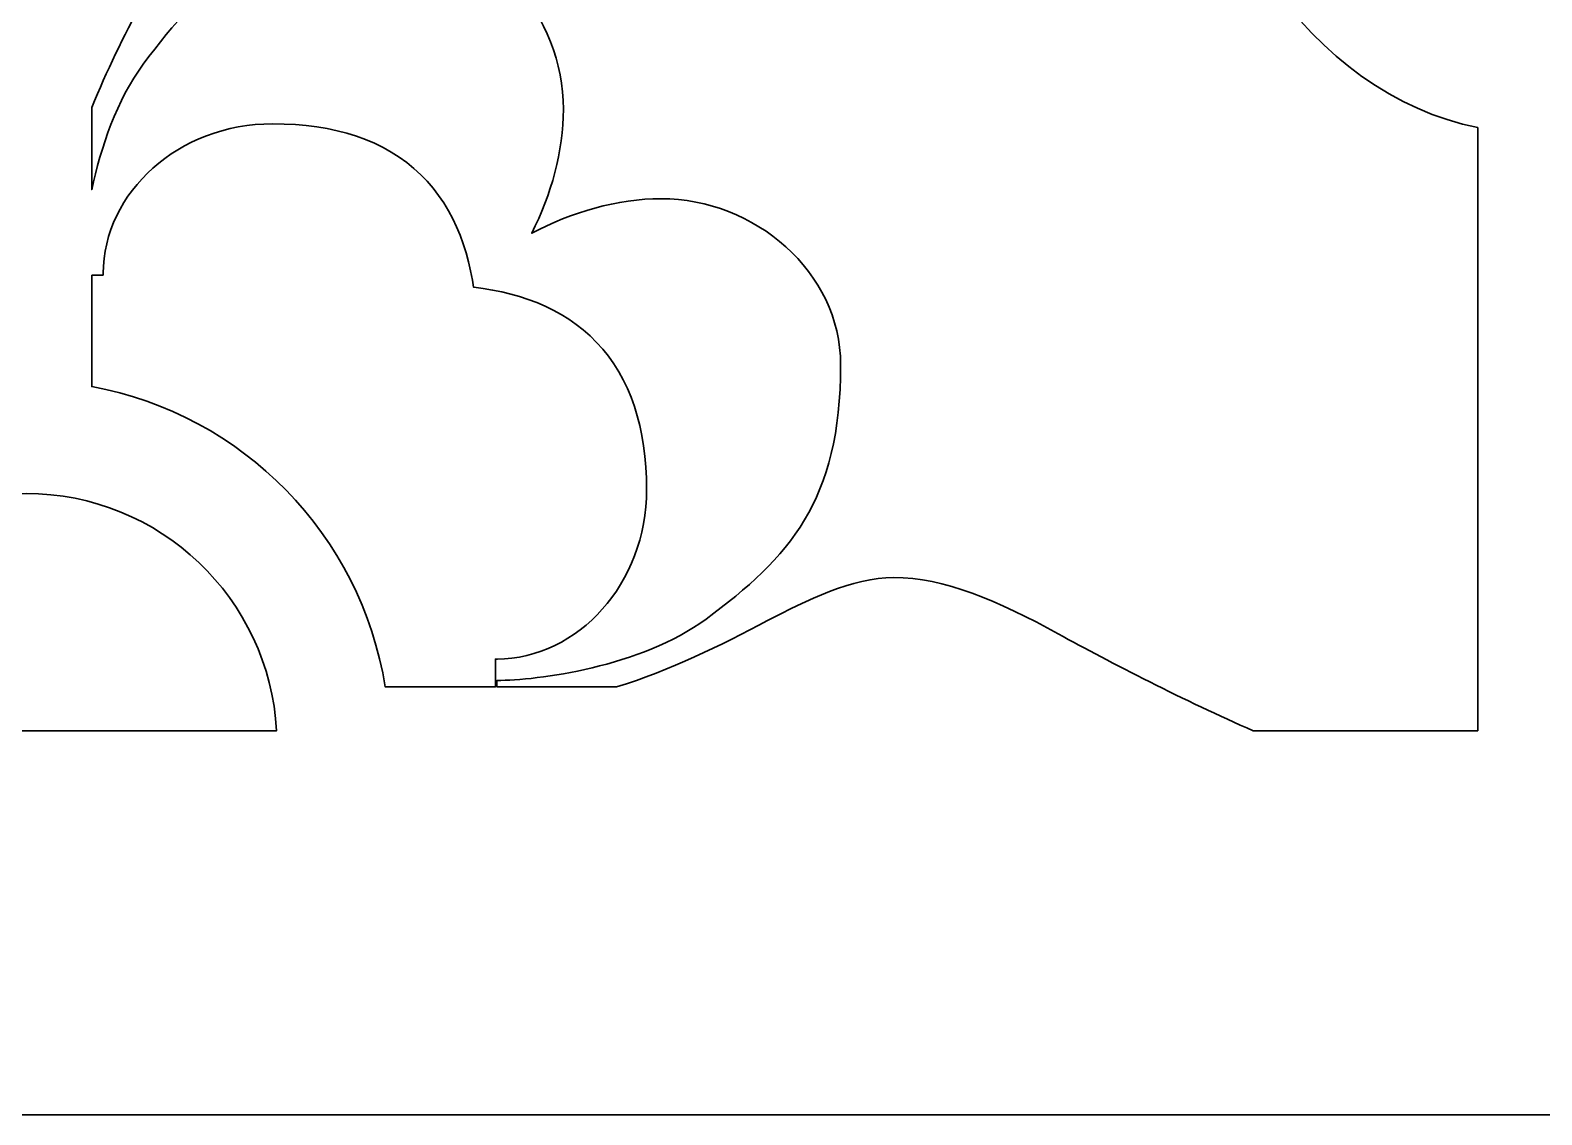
# Model space of a CAD drawing. Header units: centimetres. Extents: x 13.8 to 19.6, y -9 to 9.
# Drawn here: x 15.408 to 16.735, y -9 to -8.048 of the extents above; entities that cross this region are included whole.
import ezdxf

# ---------------------------------------------------------------- set-up
doc = ezdxf.new("R2010")
doc.units = ezdxf.units.CM
doc.header["$MEASUREMENT"] = 0
doc.layers.add('layer 1', color=7, linetype='Continuous')

msp = doc.modelspace()

# ---------------------------------------------------------------- linework, layer by layer
at = {"layer": 'layer 1', "color": 250, "lineweight": 30}
for points, knots in [([(13.81568, -9.00019), (13.81568, -9.00019), (13.81568, -7.7491), (13.81568, -7.7491), (13.81568, -7.7491), (13.81568, -7.7491), (13.81568, -7.63661), (13.81568, -7.63661), (13.81568, -7.63661), (13.81568, -7.63661), (13.81568, -7.23319), (13.81568, -7.23319), (13.81568, -7.23319), (13.81568, -7.23319), (13.81568, -7.03897), (13.81568, -7.03897), (13.81568, -7.03897), (13.81568, -7.03897), (13.81568, -5.26695), (13.81568, -5.26695), (13.81568, -5.26695), (13.81568, -5.26695), (13.81568, -5.15446), (13.81568, -5.15446), (13.81568, -5.15446), (13.81568, -5.15446), (13.81568, -4.75104), (13.81568, -4.75104), (13.81568, -4.75104), (13.81568, -4.75104), (13.81568, -4.55682), (13.81568, -4.55682), (13.81568, -4.55682), (13.81568, -4.55682), (13.81568, -2.7848), (13.81568, -2.7848), (13.81568, -2.7848), (13.81568, -2.7848), (13.81568, -2.67231), (13.81568, -2.67231), (13.81568, -2.67231), (13.81568, -2.67231), (13.81568, -2.26889), (13.81568, -2.26889), (13.81568, -2.26889), (13.81568, -2.26889), (13.81568, -2.07467), (13.81568, -2.07467), (13.81568, -2.07467), (13.81568, -2.07467), (13.81568, -0.30265), (13.81568, -0.30265), (13.81568, -0.30265), (13.81568, -0.30265), (13.81568, -0.19016), (13.81568, -0.19016), (13.81568, -0.19016), (13.81568, -0.19016), (13.81568, 0.21326), (13.81568, 0.21326), (13.81568, 0.21326), (13.81568, 0.21326), (13.81568, 0.40748), (13.81568, 0.40748), (13.81568, 0.40748), (13.81568, 0.40748), (13.81568, 2.1795), (13.81568, 2.1795), (13.81568, 2.1795), (13.81568, 2.1795), (13.81568, 2.29199), (13.81568, 2.29199), (13.81568, 2.29199), (13.81568, 2.29199), (13.81568, 2.69541), (13.81568, 2.69541), (13.81568, 2.69541), (13.81568, 2.69541), (13.81568, 2.88963), (13.81568, 2.88963), (13.81568, 2.88963), (13.81568, 2.88963), (13.81568, 4.66165), (13.81568, 4.66165), (13.81568, 4.66165), (13.81568, 4.66165), (13.81568, 4.77414), (13.81568, 4.77414), (13.81568, 4.77414), (13.81568, 4.77414), (13.81568, 5.17756), (13.81568, 5.17756), (13.81568, 5.17756), (13.81568, 5.17756), (13.81568, 5.37178), (13.81568, 5.37178), (13.81568, 5.37178), (13.81568, 5.37178), (13.81568, 7.1438), (13.81568, 7.1438), (13.81568, 7.1438), (13.81568, 7.1438), (13.81568, 7.25629), (13.81568, 7.25629), (13.81568, 7.25629), (13.81568, 7.25629), (13.81568, 7.65971), (13.81568, 7.65971), (13.81568, 7.65971), (13.81568, 7.65971), (13.81568, 7.85393), (13.81568, 7.85393), (13.81568, 7.85393), (13.81568, 7.85393), (13.81568, 9.00077), (13.81568, 9.00077), (13.81568, 9.00077), (13.81568, 9.00077), (14.6889, 9.00077), (14.6889, 9.00077), (14.6889, 9.00077), (14.6889, 9.00077), (14.8859, 9.00077), (14.8859, 9.00077), (14.8859, 9.00077), (14.8859, 9.00077), (15.37838, 9.00077), (15.37838, 9.00077), (15.37838, 9.00077), (15.37838, 9.00077), (15.46164, 9.00077), (15.46164, 9.00077), (15.46164, 9.00077), (15.46164, 9.00077), (15.9263, 9.00077), (15.9263, 9.00077), (15.9263, 9.00077), (15.9263, 9.00077), (16.1189, 9.00077), (16.1189, 9.00077), (16.1189, 9.00077), (16.1189, 9.00077), (17.32165, 9.00077), (17.32165, 9.00077), (17.32165, 9.00077), (17.32165, 9.00077), (17.51865, 9.00077), (17.51865, 9.00077), (17.51865, 9.00077), (17.51865, 9.00077), (18.01113, 9.00077), (18.01113, 9.00077), (18.01113, 9.00077), (18.01113, 9.00077), (18.09439, 9.00077), (18.09439, 9.00077), (18.09439, 9.00077), (18.09439, 9.00077), (18.55905, 9.00077), (18.55905, 9.00077), (18.55905, 9.00077), (18.55905, 9.00077), (18.75165, 9.00077), (18.75165, 9.00077), (18.75165, 9.00077), (18.75165, 9.00077), (19.62498, 9.00077), (19.62498, 9.00077), (19.62498, 9.00077), (19.62498, 9.00077), (19.62498, 7.78696), (19.62498, 7.78696), (19.62498, 7.78696), (19.62498, 7.78696), (19.62498, 7.67444), (19.62498, 7.67444), (19.62498, 7.67444), (19.62498, 7.67444), (19.62498, 7.27121), (19.62498, 7.27121), (19.62498, 7.27121), (19.62498, 7.27121), (19.62498, 7.0909), (19.62498, 7.0909), (19.62498, 7.0909), (19.62498, 7.0909), (19.62498, 5.25821), (19.62498, 5.25821), (19.62498, 5.25821), (19.62498, 5.25821), (19.62498, 5.1457), (19.62498, 5.1457), (19.62498, 5.1457), (19.62498, 5.1457), (19.62498, 4.74247), (19.62498, 4.74247), (19.62498, 4.74247), (19.62498, 4.74247), (19.62498, 4.56216), (19.62498, 4.56216), (19.62498, 4.56216), (19.62498, 4.56216), (19.62498, 2.79003), (19.62498, 2.79003), (19.62498, 2.79003), (19.62498, 2.79003), (19.62498, 2.67751), (19.62498, 2.67751), (19.62498, 2.67751), (19.62498, 2.67751), (19.62498, 2.27429), (19.62498, 2.27429), (19.62498, 2.27429), (19.62498, 2.27429), (19.62498, 2.09398), (19.62498, 2.09398), (19.62498, 2.09398), (19.62498, 2.09398), (19.62498, 0.32184), (19.62498, 0.32184), (19.62498, 0.32184), (19.62498, 0.32184), (19.62498, 0.20933), (19.62498, 0.20933), (19.62498, 0.20933), (19.62498, 0.20933), (19.62498, -0.1939), (19.62498, -0.1939), (19.62498, -0.1939), (19.62498, -0.1939), (19.62498, -0.37421), (19.62498, -0.37421), (19.62498, -0.37421), (19.62498, -0.37421), (19.62498, -2.14634), (19.62498, -2.14634), (19.62498, -2.14634), (19.62498, -2.14634), (19.62498, -2.25886), (19.62498, -2.25886), (19.62498, -2.25886), (19.62498, -2.25886), (19.62498, -2.66208), (19.62498, -2.66208), (19.62498, -2.66208), (19.62498, -2.66208), (19.62498, -2.84239), (19.62498, -2.84239), (19.62498, -2.84239), (19.62498, -2.84239), (19.62498, -4.61452), (19.62498, -4.61452), (19.62498, -4.61452), (19.62498, -4.61452), (19.62498, -4.72704), (19.62498, -4.72704), (19.62498, -4.72704), (19.62498, -4.72704), (19.62498, -5.13027), (19.62498, -5.13027), (19.62498, -5.13027), (19.62498, -5.13027), (19.62498, -5.31058), (19.62498, -5.31058), (19.62498, -5.31058), (19.62498, -5.31058), (19.62498, -7.08271), (19.62498, -7.08271), (19.62498, -7.08271), (19.62498, -7.08271), (19.62498, -7.19522), (19.62498, -7.19522), (19.62498, -7.19522), (19.62498, -7.19522), (19.62498, -7.59845), (19.62498, -7.59845), (19.62498, -7.59845), (19.62498, -7.59845), (19.62498, -7.77876), (19.62498, -7.77876), (19.62498, -7.77876), (19.62498, -7.77876), (19.62498, -9.00019), (19.62498, -9.00019), (19.62498, -9.00019), (19.62498, -9.00019), (18.75176, -9.00019), (18.75176, -9.00019), (18.75176, -9.00019), (18.75176, -9.00019), (18.55373, -9.00019), (18.55373, -9.00019), (18.55373, -9.00019), (18.55373, -9.00019), (18.09439, -9.00019), (18.09439, -9.00019), (18.09439, -9.00019), (18.09439, -9.00019), (18.01113, -9.00019), (18.01113, -9.00019), (18.01113, -9.00019), (18.01113, -9.00019), (17.51524, -9.00019), (17.51524, -9.00019), (17.51524, -9.00019), (17.51524, -9.00019), (17.32172, -9.00019), (17.32172, -9.00019), (17.32172, -9.00019), (17.32172, -9.00019), (16.11901, -9.00019), (16.11901, -9.00019), (16.11901, -9.00019), (16.11901, -9.00019), (15.92097, -9.00019), (15.92097, -9.00019), (15.92097, -9.00019), (15.92097, -9.00019), (15.46164, -9.00019), (15.46164, -9.00019), (15.46164, -9.00019), (15.46164, -9.00019), (15.37838, -9.00019), (15.37838, -9.00019), (15.37838, -9.00019), (15.37838, -9.00019), (14.88249, -9.00019), (14.88249, -9.00019), (14.88249, -9.00019), (14.88249, -9.00019), (14.68897, -9.00019), (14.68897, -9.00019), (14.68897, -9.00019), (14.68897, -9.00019), (13.81568, -9.00019), (13.81568, -9.00019)], [0, 0, 0, 0, 0.0117647, 0.0117647, 0.0117647, 0.0117647, 0.0235294, 0.0235294, 0.0235294, 0.0235294, 0.0352941, 0.0352941, 0.0352941, 0.0352941, 0.0470588, 0.0470588, 0.0470588, 0.0470588, 0.0588235, 0.0588235, 0.0588235, 0.0588235, 0.0705882, 0.0705882, 0.0705882, 0.0705882, 0.0823529, 0.0823529, 0.0823529, 0.0823529, 0.0941176, 0.0941176, 0.0941176, 0.0941176, 0.1058824, 0.1058824, 0.1058824, 0.1058824, 0.1176471, 0.1176471, 0.1176471, 0.1176471, 0.1294118, 0.1294118, 0.1294118, 0.1294118, 0.1411765, 0.1411765, 0.1411765, 0.1411765, 0.1529412, 0.1529412, 0.1529412, 0.1529412, 0.1647059, 0.1647059, 0.1647059, 0.1647059, 0.1764706, 0.1764706, 0.1764706, 0.1764706, 0.1882353, 0.1882353, 0.1882353, 0.1882353, 0.2, 0.2, 0.2, 0.2, 0.2117647, 0.2117647, 0.2117647, 0.2117647, 0.2235294, 0.2235294, 0.2235294, 0.2235294, 0.2352941, 0.2352941, 0.2352941, 0.2352941, 0.2470588, 0.2470588, 0.2470588, 0.2470588, 0.2588235, 0.2588235, 0.2588235, 0.2588235, 0.2705882, 0.2705882, 0.2705882, 0.2705882, 0.2823529, 0.2823529, 0.2823529, 0.2823529, 0.2941176, 0.2941176, 0.2941176, 0.2941176, 0.3058824, 0.3058824, 0.3058824, 0.3058824, 0.3176471, 0.3176471, 0.3176471, 0.3176471, 0.3294118, 0.3294118, 0.3294118, 0.3294118, 0.3411765, 0.3411765, 0.3411765, 0.3411765, 0.3529412, 0.3529412, 0.3529412, 0.3529412, 0.3647059, 0.3647059, 0.3647059, 0.3647059, 0.3764706, 0.3764706, 0.3764706, 0.3764706, 0.3882353, 0.3882353, 0.3882353, 0.3882353, 0.4, 0.4, 0.4, 0.4, 0.4117647, 0.4117647, 0.4117647, 0.4117647, 0.4235294, 0.4235294, 0.4235294, 0.4235294, 0.4352941, 0.4352941, 0.4352941, 0.4352941, 0.4470588, 0.4470588, 0.4470588, 0.4470588, 0.4588235, 0.4588235, 0.4588235, 0.4588235, 0.4705882, 0.4705882, 0.4705882, 0.4705882, 0.4823529, 0.4823529, 0.4823529, 0.4823529, 0.4941176, 0.4941176, 0.4941176, 0.4941176, 0.5058824, 0.5058824, 0.5058824, 0.5058824, 0.5176471, 0.5176471, 0.5176471, 0.5176471, 0.5294118, 0.5294118, 0.5294118, 0.5294118, 0.5411765, 0.5411765, 0.5411765, 0.5411765, 0.5529412, 0.5529412, 0.5529412, 0.5529412, 0.5647059, 0.5647059, 0.5647059, 0.5647059, 0.5764706, 0.5764706, 0.5764706, 0.5764706, 0.5882353, 0.5882353, 0.5882353, 0.5882353, 0.6, 0.6, 0.6, 0.6, 0.6117647, 0.6117647, 0.6117647, 0.6117647, 0.6235294, 0.6235294, 0.6235294, 0.6235294, 0.6352941, 0.6352941, 0.6352941, 0.6352941, 0.6470588, 0.6470588, 0.6470588, 0.6470588, 0.6588235, 0.6588235, 0.6588235, 0.6588235, 0.6705882, 0.6705882, 0.6705882, 0.6705882, 0.6823529, 0.6823529, 0.6823529, 0.6823529, 0.6941176, 0.6941176, 0.6941176, 0.6941176, 0.7058824, 0.7058824, 0.7058824, 0.7058824, 0.7176471, 0.7176471, 0.7176471, 0.7176471, 0.7294118, 0.7294118, 0.7294118, 0.7294118, 0.7411765, 0.7411765, 0.7411765, 0.7411765, 0.7529412, 0.7529412, 0.7529412, 0.7529412, 0.7647059, 0.7647059, 0.7647059, 0.7647059, 0.7764706, 0.7764706, 0.7764706, 0.7764706, 0.7882353, 0.7882353, 0.7882353, 0.7882353, 0.8, 0.8, 0.8, 0.8, 0.8117647, 0.8117647, 0.8117647, 0.8117647, 0.8235294, 0.8235294, 0.8235294, 0.8235294, 0.8352941, 0.8352941, 0.8352941, 0.8352941, 0.8470588, 0.8470588, 0.8470588, 0.8470588, 0.8588235, 0.8588235, 0.8588235, 0.8588235, 0.8705882, 0.8705882, 0.8705882, 0.8705882, 0.8823529, 0.8823529, 0.8823529, 0.8823529, 0.8941176, 0.8941176, 0.8941176, 0.8941176, 0.9058824, 0.9058824, 0.9058824, 0.9058824, 0.9176471, 0.9176471, 0.9176471, 0.9176471, 0.9294118, 0.9294118, 0.9294118, 0.9294118, 0.9411765, 0.9411765, 0.9411765, 0.9411765, 0.9529412, 0.9529412, 0.9529412, 0.9529412, 0.9647059, 0.9647059, 0.9647059, 0.9647059, 0.9764706, 0.9764706, 0.9764706, 0.9764706, 1, 1, 1, 1]), ([(16.67833, -8.66309), (16.67833, -8.66309), (16.67833, -8.13378), (16.67833, -8.13378), (16.67833, -8.13378), (16.53305, -8.10441), (16.42059, -7.94493), (16.41281, -7.74927), (16.41281, -7.74927), (16.1968, -7.74677), (16.02115, -7.61678), (16.00883, -7.45334), (16.00883, -7.45334), (16.00883, -7.45334), (15.77595, -7.5242), (15.77595, -7.5242), (15.77595, -7.5242), (15.77595, -7.5242), (15.50834, -7.44277), (15.50834, -7.44277), (15.50834, -7.44277), (15.50834, -7.44277), (15.44204, -7.66966), (15.44204, -7.66966), (15.44204, -7.66966), (15.46003, -7.70623), (15.47855, -7.74134), (15.49362, -7.7691), (15.49362, -7.7691), (15.5228, -7.82157), (15.5432, -7.86969), (15.5432, -7.91344), (15.5432, -7.91344), (15.5432, -7.94989), (15.5228, -7.99073), (15.50528, -8.02426), (15.50528, -8.02426), (15.48989, -8.05327), (15.47449, -8.08419), (15.46164, -8.11626), (15.46164, -8.11626), (15.46164, -8.11626), (15.46164, -8.18835), (15.46164, -8.18835), (15.46164, -8.18835), (15.46953, -8.15122), (15.48353, -8.10943), (15.50675, -8.07821), (15.50675, -8.07821), (15.5607, -8.00529), (15.61026, -7.96011), (15.72984, -7.96011), (15.72984, -7.96011), (15.8115, -7.96011), (15.87564, -8.0359), (15.87564, -8.11758), (15.87564, -8.11758), (15.87564, -8.15453), (15.86489, -8.19268), (15.84784, -8.22647), (15.84784, -8.22647), (15.88281, -8.208), (15.92283, -8.19619), (15.96154, -8.19619), (15.96154, -8.19619), (16.04322, -8.19619), (16.11901, -8.26034), (16.11901, -8.34199), (16.11901, -8.34199), (16.11901, -8.46158), (16.07383, -8.51113), (16.00091, -8.56508), (16.00091, -8.56508), (15.94407, -8.60737), (15.8522, -8.61904), (15.81719, -8.61904), (15.81719, -8.61904), (15.81719, -8.61904), (15.81719, -8.62471), (15.81719, -8.62471), (15.81719, -8.62471), (15.81719, -8.62471), (15.92235, -8.62471), (15.92235, -8.62471), (15.92235, -8.62471), (15.9689, -8.61011), (16.0138, -8.58833), (16.05486, -8.56653), (16.05486, -8.56653), (16.0884, -8.54903), (16.12923, -8.52863), (16.16569, -8.52863), (16.16569, -8.52863), (16.20944, -8.52863), (16.25755, -8.54903), (16.31002, -8.57821), (16.31002, -8.57821), (16.35584, -8.60308), (16.42165, -8.63737), (16.48105, -8.66309), (16.48105, -8.66309), (16.48105, -8.66309), (16.67833, -8.66309), (16.67833, -8.66309)], [0, 0, 0, 0, 0.037037, 0.037037, 0.037037, 0.037037, 0.0740741, 0.0740741, 0.0740741, 0.0740741, 0.1111111, 0.1111111, 0.1111111, 0.1111111, 0.1481481, 0.1481481, 0.1481481, 0.1481481, 0.1851852, 0.1851852, 0.1851852, 0.1851852, 0.2222222, 0.2222222, 0.2222222, 0.2222222, 0.2592593, 0.2592593, 0.2592593, 0.2592593, 0.2962963, 0.2962963, 0.2962963, 0.2962963, 0.3333333, 0.3333333, 0.3333333, 0.3333333, 0.3703704, 0.3703704, 0.3703704, 0.3703704, 0.4074074, 0.4074074, 0.4074074, 0.4074074, 0.4444444, 0.4444444, 0.4444444, 0.4444444, 0.4814815, 0.4814815, 0.4814815, 0.4814815, 0.5185185, 0.5185185, 0.5185185, 0.5185185, 0.5555556, 0.5555556, 0.5555556, 0.5555556, 0.5925926, 0.5925926, 0.5925926, 0.5925926, 0.6296296, 0.6296296, 0.6296296, 0.6296296, 0.6666667, 0.6666667, 0.6666667, 0.6666667, 0.7037037, 0.7037037, 0.7037037, 0.7037037, 0.7407407, 0.7407407, 0.7407407, 0.7407407, 0.7777778, 0.7777778, 0.7777778, 0.7777778, 0.8148148, 0.8148148, 0.8148148, 0.8148148, 0.8518519, 0.8518519, 0.8518519, 0.8518519, 0.8888889, 0.8888889, 0.8888889, 0.8888889, 0.9259259, 0.9259259, 0.9259259, 0.9259259, 1, 1, 1, 1]), ([(15.46164, -8.2632), (15.46164, -8.2632), (15.46164, -8.36115), (15.46164, -8.36115), (15.46164, -8.36115), (15.59407, -8.38533), (15.69799, -8.49126), (15.7192, -8.62471), (15.7192, -8.62471), (15.7192, -8.62471), (15.81592, -8.62471), (15.81592, -8.62471), (15.81592, -8.62471), (15.81592, -8.62471), (15.81592, -8.60024), (15.81592, -8.60024), (15.81592, -8.60024), (15.81592, -8.60024), (15.8177, -8.60024), (15.8177, -8.60024), (15.8177, -8.60024), (15.8177, -8.60024), (15.82386, -8.60006), (15.82386, -8.60006), (15.82386, -8.60006), (15.82386, -8.60006), (15.83047, -8.59946), (15.83047, -8.59946), (15.83047, -8.59946), (15.83047, -8.59946), (15.83701, -8.59849), (15.83701, -8.59849), (15.83701, -8.59849), (15.83701, -8.59849), (15.84345, -8.59714), (15.84345, -8.59714), (15.84345, -8.59714), (15.84345, -8.59714), (15.84979, -8.59544), (15.84979, -8.59544), (15.84979, -8.59544), (15.84979, -8.59544), (15.85601, -8.59339), (15.85601, -8.59339), (15.85601, -8.59339), (15.85601, -8.59339), (15.86211, -8.59102), (15.86211, -8.59102), (15.86211, -8.59102), (15.86211, -8.59102), (15.86806, -8.58833), (15.86806, -8.58833), (15.86806, -8.58833), (15.86806, -8.58833), (15.87387, -8.58533), (15.87387, -8.58533), (15.87387, -8.58533), (15.87387, -8.58533), (15.87953, -8.58203), (15.87953, -8.58203), (15.87953, -8.58203), (15.87953, -8.58203), (15.88503, -8.57845), (15.88503, -8.57845), (15.88503, -8.57845), (15.88503, -8.57845), (15.89035, -8.57459), (15.89035, -8.57459), (15.89035, -8.57459), (15.89035, -8.57459), (15.89549, -8.57046), (15.89549, -8.57046), (15.89549, -8.57046), (15.89549, -8.57046), (15.90045, -8.56608), (15.90045, -8.56608), (15.90045, -8.56608), (15.90045, -8.56608), (15.90522, -8.56144), (15.90522, -8.56144), (15.90522, -8.56144), (15.90522, -8.56144), (15.90979, -8.55656), (15.90979, -8.55656), (15.90979, -8.55656), (15.90979, -8.55656), (15.91415, -8.55144), (15.91415, -8.55144), (15.91415, -8.55144), (15.91415, -8.55144), (15.91829, -8.54609), (15.91829, -8.54609), (15.91829, -8.54609), (15.91829, -8.54609), (15.92221, -8.54053), (15.92221, -8.54053), (15.92221, -8.54053), (15.92221, -8.54053), (15.92589, -8.53474), (15.92589, -8.53474), (15.92589, -8.53474), (15.92589, -8.53474), (15.92934, -8.52875), (15.92934, -8.52875), (15.92934, -8.52875), (15.92934, -8.52875), (15.93253, -8.52256), (15.93253, -8.52256), (15.93253, -8.52256), (15.93253, -8.52256), (15.93546, -8.51618), (15.93546, -8.51618), (15.93546, -8.51618), (15.93546, -8.51618), (15.93813, -8.50961), (15.93813, -8.50961), (15.93813, -8.50961), (15.93813, -8.50961), (15.94051, -8.50286), (15.94051, -8.50286), (15.94051, -8.50286), (15.94051, -8.50286), (15.94261, -8.49594), (15.94261, -8.49594), (15.94261, -8.49594), (15.94261, -8.49594), (15.94441, -8.48886), (15.94441, -8.48886), (15.94441, -8.48886), (15.94441, -8.48886), (15.9459, -8.48162), (15.9459, -8.48162), (15.9459, -8.48162), (15.9459, -8.48162), (15.94707, -8.47425), (15.94707, -8.47425), (15.94707, -8.47425), (15.94707, -8.47425), (15.94792, -8.46674), (15.94792, -8.46674), (15.94792, -8.46674), (15.94792, -8.46674), (15.94844, -8.45911), (15.94844, -8.45911), (15.94844, -8.45911), (15.94844, -8.45911), (15.94861, -8.45147), (15.94861, -8.45147), (15.94861, -8.45147), (15.94861, -8.45147), (15.94844, -8.44139), (15.94844, -8.44139), (15.94844, -8.44139), (15.94844, -8.44139), (15.94796, -8.43168), (15.94796, -8.43168), (15.94796, -8.43168), (15.94796, -8.43168), (15.94715, -8.42222), (15.94715, -8.42222), (15.94715, -8.42222), (15.94715, -8.42222), (15.94601, -8.41299), (15.94601, -8.41299), (15.94601, -8.41299), (15.94601, -8.41299), (15.94452, -8.40401), (15.94452, -8.40401), (15.94452, -8.40401), (15.94452, -8.40401), (15.9427, -8.39527), (15.9427, -8.39527), (15.9427, -8.39527), (15.9427, -8.39527), (15.94052, -8.38676), (15.94052, -8.38676), (15.94052, -8.38676), (15.94052, -8.38676), (15.93799, -8.3785), (15.93799, -8.3785), (15.93799, -8.3785), (15.93799, -8.3785), (15.93509, -8.37048), (15.93509, -8.37048), (15.93509, -8.37048), (15.93509, -8.37048), (15.93184, -8.36272), (15.93184, -8.36272), (15.93184, -8.36272), (15.93184, -8.36272), (15.92822, -8.35524), (15.92822, -8.35524), (15.92822, -8.35524), (15.92822, -8.35524), (15.92423, -8.34803), (15.92423, -8.34803), (15.92423, -8.34803), (15.92423, -8.34803), (15.91988, -8.34111), (15.91988, -8.34111), (15.91988, -8.34111), (15.91988, -8.34111), (15.91518, -8.3345), (15.91518, -8.3345), (15.91518, -8.3345), (15.91518, -8.3345), (15.91014, -8.32822), (15.91014, -8.32822), (15.91014, -8.32822), (15.91014, -8.32822), (15.90477, -8.32227), (15.90477, -8.32227), (15.90477, -8.32227), (15.90477, -8.32227), (15.89908, -8.31666), (15.89908, -8.31666), (15.89908, -8.31666), (15.89908, -8.31666), (15.89311, -8.31142), (15.89311, -8.31142), (15.89311, -8.31142), (15.89311, -8.31142), (15.88687, -8.30654), (15.88687, -8.30654), (15.88687, -8.30654), (15.88687, -8.30654), (15.88038, -8.30201), (15.88038, -8.30201), (15.88038, -8.30201), (15.88038, -8.30201), (15.87366, -8.29785), (15.87366, -8.29785), (15.87366, -8.29785), (15.87366, -8.29785), (15.86673, -8.29404), (15.86673, -8.29404), (15.86673, -8.29404), (15.86673, -8.29404), (15.85961, -8.29057), (15.85961, -8.29057), (15.85961, -8.29057), (15.85961, -8.29057), (15.8523, -8.28744), (15.8523, -8.28744), (15.8523, -8.28744), (15.8523, -8.28744), (15.84483, -8.28464), (15.84483, -8.28464), (15.84483, -8.28464), (15.84483, -8.28464), (15.83721, -8.28214), (15.83721, -8.28214), (15.83721, -8.28214), (15.83721, -8.28214), (15.82944, -8.27995), (15.82944, -8.27995), (15.82944, -8.27995), (15.82944, -8.27995), (15.82153, -8.27805), (15.82153, -8.27805), (15.82153, -8.27805), (15.82153, -8.27805), (15.81348, -8.27642), (15.81348, -8.27642), (15.81348, -8.27642), (15.81348, -8.27642), (15.8053, -8.27506), (15.8053, -8.27506), (15.8053, -8.27506), (15.8053, -8.27506), (15.79699, -8.27395), (15.79699, -8.27395), (15.79699, -8.27395), (15.79699, -8.27395), (15.79674, -8.27392), (15.79674, -8.27392), (15.79674, -8.27392), (15.79674, -8.27392), (15.79575, -8.26766), (15.79575, -8.26766), (15.79575, -8.26766), (15.79575, -8.26766), (15.79418, -8.25951), (15.79418, -8.25951), (15.79418, -8.25951), (15.79418, -8.25951), (15.79233, -8.2515), (15.79233, -8.2515), (15.79233, -8.2515), (15.79233, -8.2515), (15.79018, -8.24363), (15.79018, -8.24363), (15.79018, -8.24363), (15.79018, -8.24363), (15.78774, -8.23591), (15.78774, -8.23591), (15.78774, -8.23591), (15.78774, -8.23591), (15.78498, -8.22834), (15.78498, -8.22834), (15.78498, -8.22834), (15.78498, -8.22834), (15.78189, -8.22094), (15.78189, -8.22094), (15.78189, -8.22094), (15.78189, -8.22094), (15.77846, -8.21372), (15.77846, -8.21372), (15.77846, -8.21372), (15.77846, -8.21372), (15.77468, -8.2067), (15.77468, -8.2067), (15.77468, -8.2067), (15.77468, -8.2067), (15.77055, -8.19988), (15.77055, -8.19988), (15.77055, -8.19988), (15.77055, -8.19988), (15.76605, -8.1933), (15.76605, -8.1933), (15.76605, -8.1933), (15.76605, -8.1933), (15.76118, -8.18696), (15.76118, -8.18696), (15.76118, -8.18696), (15.76118, -8.18696), (15.75595, -8.18089), (15.75595, -8.18089), (15.75595, -8.18089), (15.75595, -8.18089), (15.75035, -8.17511), (15.75035, -8.17511), (15.75035, -8.17511), (15.75035, -8.17511), (15.74439, -8.16965), (15.74439, -8.16965), (15.74439, -8.16965), (15.74439, -8.16965), (15.7381, -8.16453), (15.7381, -8.16453), (15.7381, -8.16453), (15.7381, -8.16453), (15.73147, -8.15975), (15.73147, -8.15975), (15.73147, -8.15975), (15.73147, -8.15975), (15.72453, -8.15532), (15.72453, -8.15532), (15.72453, -8.15532), (15.72453, -8.15532), (15.71729, -8.15126), (15.71729, -8.15126), (15.71729, -8.15126), (15.71729, -8.15126), (15.70976, -8.14758), (15.70976, -8.14758), (15.70976, -8.14758), (15.70976, -8.14758), (15.70196, -8.14427), (15.70196, -8.14427), (15.70196, -8.14427), (15.70196, -8.14427), (15.6939, -8.14132), (15.6939, -8.14132), (15.6939, -8.14132), (15.6939, -8.14132), (15.68558, -8.13875), (15.68558, -8.13875), (15.68558, -8.13875), (15.68558, -8.13875), (15.67701, -8.13653), (15.67701, -8.13653), (15.67701, -8.13653), (15.67701, -8.13653), (15.66821, -8.13467), (15.66821, -8.13467), (15.66821, -8.13467), (15.66821, -8.13467), (15.65916, -8.13316), (15.65916, -8.13316), (15.65916, -8.13316), (15.65916, -8.13316), (15.64986, -8.132), (15.64986, -8.132), (15.64986, -8.132), (15.64986, -8.132), (15.64032, -8.13117), (15.64032, -8.13117), (15.64032, -8.13117), (15.64032, -8.13117), (15.63053, -8.13068), (15.63053, -8.13068), (15.63053, -8.13068), (15.63053, -8.13068), (15.62037, -8.13051), (15.62037, -8.13051), (15.62037, -8.13051), (15.62037, -8.13051), (15.61272, -8.13069), (15.61272, -8.13069), (15.61272, -8.13069), (15.61272, -8.13069), (15.60509, -8.1312), (15.60509, -8.1312), (15.60509, -8.1312), (15.60509, -8.1312), (15.59759, -8.13205), (15.59759, -8.13205), (15.59759, -8.13205), (15.59759, -8.13205), (15.59021, -8.13322), (15.59021, -8.13322), (15.59021, -8.13322), (15.59021, -8.13322), (15.58298, -8.13472), (15.58298, -8.13472), (15.58298, -8.13472), (15.58298, -8.13472), (15.5759, -8.13651), (15.5759, -8.13651), (15.5759, -8.13651), (15.5759, -8.13651), (15.56898, -8.13861), (15.56898, -8.13861), (15.56898, -8.13861), (15.56898, -8.13861), (15.56223, -8.14099), (15.56223, -8.14099), (15.56223, -8.14099), (15.56223, -8.14099), (15.55566, -8.14366), (15.55566, -8.14366), (15.55566, -8.14366), (15.55566, -8.14366), (15.54927, -8.14659), (15.54927, -8.14659), (15.54927, -8.14659), (15.54927, -8.14659), (15.54308, -8.14978), (15.54308, -8.14978), (15.54308, -8.14978), (15.54308, -8.14978), (15.53709, -8.15322), (15.53709, -8.15322), (15.53709, -8.15322), (15.53709, -8.15322), (15.53131, -8.15691), (15.53131, -8.15691), (15.53131, -8.15691), (15.53131, -8.15691), (15.52574, -8.16083), (15.52574, -8.16083), (15.52574, -8.16083), (15.52574, -8.16083), (15.52039, -8.16497), (15.52039, -8.16497), (15.52039, -8.16497), (15.52039, -8.16497), (15.51528, -8.16933), (15.51528, -8.16933), (15.51528, -8.16933), (15.51528, -8.16933), (15.51039, -8.1739), (15.51039, -8.1739), (15.51039, -8.1739), (15.51039, -8.1739), (15.50575, -8.17867), (15.50575, -8.17867), (15.50575, -8.17867), (15.50575, -8.17867), (15.50137, -8.18363), (15.50137, -8.18363), (15.50137, -8.18363), (15.50137, -8.18363), (15.49724, -8.18877), (15.49724, -8.18877), (15.49724, -8.18877), (15.49724, -8.18877), (15.49338, -8.19409), (15.49338, -8.19409), (15.49338, -8.19409), (15.49338, -8.19409), (15.4898, -8.19959), (15.4898, -8.19959), (15.4898, -8.19959), (15.4898, -8.19959), (15.4865, -8.20525), (15.4865, -8.20525), (15.4865, -8.20525), (15.4865, -8.20525), (15.4835, -8.21105), (15.4835, -8.21105), (15.4835, -8.21105), (15.4835, -8.21105), (15.48081, -8.21701), (15.48081, -8.21701), (15.48081, -8.21701), (15.48081, -8.21701), (15.47843, -8.2231), (15.47843, -8.2231), (15.47843, -8.2231), (15.47843, -8.2231), (15.47638, -8.22933), (15.47638, -8.22933), (15.47638, -8.22933), (15.47638, -8.22933), (15.47468, -8.23567), (15.47468, -8.23567), (15.47468, -8.23567), (15.47468, -8.23567), (15.47333, -8.24212), (15.47333, -8.24212), (15.47333, -8.24212), (15.47333, -8.24212), (15.47236, -8.24866), (15.47236, -8.24866), (15.47236, -8.24866), (15.47236, -8.24866), (15.47176, -8.25527), (15.47176, -8.25527), (15.47176, -8.25527), (15.47176, -8.25527), (15.47157, -8.26142), (15.47157, -8.26142), (15.47157, -8.26142), (15.47157, -8.26142), (15.47157, -8.2632), (15.47157, -8.2632), (15.47157, -8.2632), (15.47157, -8.2632), (15.46164, -8.2632), (15.46164, -8.2632)], [0, 0, 0, 0, 0.0074627, 0.0074627, 0.0074627, 0.0074627, 0.0149254, 0.0149254, 0.0149254, 0.0149254, 0.0223881, 0.0223881, 0.0223881, 0.0223881, 0.0298507, 0.0298507, 0.0298507, 0.0298507, 0.0373134, 0.0373134, 0.0373134, 0.0373134, 0.0447761, 0.0447761, 0.0447761, 0.0447761, 0.0522388, 0.0522388, 0.0522388, 0.0522388, 0.0597015, 0.0597015, 0.0597015, 0.0597015, 0.0671642, 0.0671642, 0.0671642, 0.0671642, 0.0746269, 0.0746269, 0.0746269, 0.0746269, 0.0820896, 0.0820896, 0.0820896, 0.0820896, 0.0895522, 0.0895522, 0.0895522, 0.0895522, 0.0970149, 0.0970149, 0.0970149, 0.0970149, 0.1044776, 0.1044776, 0.1044776, 0.1044776, 0.1119403, 0.1119403, 0.1119403, 0.1119403, 0.119403, 0.119403, 0.119403, 0.119403, 0.1268657, 0.1268657, 0.1268657, 0.1268657, 0.1343284, 0.1343284, 0.1343284, 0.1343284, 0.141791, 0.141791, 0.141791, 0.141791, 0.1492537, 0.1492537, 0.1492537, 0.1492537, 0.1567164, 0.1567164, 0.1567164, 0.1567164, 0.1641791, 0.1641791, 0.1641791, 0.1641791, 0.1716418, 0.1716418, 0.1716418, 0.1716418, 0.1791045, 0.1791045, 0.1791045, 0.1791045, 0.1865672, 0.1865672, 0.1865672, 0.1865672, 0.1940299, 0.1940299, 0.1940299, 0.1940299, 0.2014925, 0.2014925, 0.2014925, 0.2014925, 0.2089552, 0.2089552, 0.2089552, 0.2089552, 0.2164179, 0.2164179, 0.2164179, 0.2164179, 0.2238806, 0.2238806, 0.2238806, 0.2238806, 0.2313433, 0.2313433, 0.2313433, 0.2313433, 0.238806, 0.238806, 0.238806, 0.238806, 0.2462687, 0.2462687, 0.2462687, 0.2462687, 0.2537313, 0.2537313, 0.2537313, 0.2537313, 0.261194, 0.261194, 0.261194, 0.261194, 0.2686567, 0.2686567, 0.2686567, 0.2686567, 0.2761194, 0.2761194, 0.2761194, 0.2761194, 0.2835821, 0.2835821, 0.2835821, 0.2835821, 0.2910448, 0.2910448, 0.2910448, 0.2910448, 0.2985075, 0.2985075, 0.2985075, 0.2985075, 0.3059701, 0.3059701, 0.3059701, 0.3059701, 0.3134328, 0.3134328, 0.3134328, 0.3134328, 0.3208955, 0.3208955, 0.3208955, 0.3208955, 0.3283582, 0.3283582, 0.3283582, 0.3283582, 0.3358209, 0.3358209, 0.3358209, 0.3358209, 0.3432836, 0.3432836, 0.3432836, 0.3432836, 0.3507463, 0.3507463, 0.3507463, 0.3507463, 0.358209, 0.358209, 0.358209, 0.358209, 0.3656716, 0.3656716, 0.3656716, 0.3656716, 0.3731343, 0.3731343, 0.3731343, 0.3731343, 0.380597, 0.380597, 0.380597, 0.380597, 0.3880597, 0.3880597, 0.3880597, 0.3880597, 0.3955224, 0.3955224, 0.3955224, 0.3955224, 0.4029851, 0.4029851, 0.4029851, 0.4029851, 0.4104478, 0.4104478, 0.4104478, 0.4104478, 0.4179104, 0.4179104, 0.4179104, 0.4179104, 0.4253731, 0.4253731, 0.4253731, 0.4253731, 0.4328358, 0.4328358, 0.4328358, 0.4328358, 0.4402985, 0.4402985, 0.4402985, 0.4402985, 0.4477612, 0.4477612, 0.4477612, 0.4477612, 0.4552239, 0.4552239, 0.4552239, 0.4552239, 0.4626866, 0.4626866, 0.4626866, 0.4626866, 0.4701493, 0.4701493, 0.4701493, 0.4701493, 0.4776119, 0.4776119, 0.4776119, 0.4776119, 0.4850746, 0.4850746, 0.4850746, 0.4850746, 0.4925373, 0.4925373, 0.4925373, 0.4925373, 0.5, 0.5, 0.5, 0.5, 0.5074627, 0.5074627, 0.5074627, 0.5074627, 0.5149254, 0.5149254, 0.5149254, 0.5149254, 0.5223881, 0.5223881, 0.5223881, 0.5223881, 0.5298507, 0.5298507, 0.5298507, 0.5298507, 0.5373134, 0.5373134, 0.5373134, 0.5373134, 0.5447761, 0.5447761, 0.5447761, 0.5447761, 0.5522388, 0.5522388, 0.5522388, 0.5522388, 0.5597015, 0.5597015, 0.5597015, 0.5597015, 0.5671642, 0.5671642, 0.5671642, 0.5671642, 0.5746269, 0.5746269, 0.5746269, 0.5746269, 0.5820896, 0.5820896, 0.5820896, 0.5820896, 0.5895522, 0.5895522, 0.5895522, 0.5895522, 0.5970149, 0.5970149, 0.5970149, 0.5970149, 0.6044776, 0.6044776, 0.6044776, 0.6044776, 0.6119403, 0.6119403, 0.6119403, 0.6119403, 0.619403, 0.619403, 0.619403, 0.619403, 0.6268657, 0.6268657, 0.6268657, 0.6268657, 0.6343284, 0.6343284, 0.6343284, 0.6343284, 0.641791, 0.641791, 0.641791, 0.641791, 0.6492537, 0.6492537, 0.6492537, 0.6492537, 0.6567164, 0.6567164, 0.6567164, 0.6567164, 0.6641791, 0.6641791, 0.6641791, 0.6641791, 0.6716418, 0.6716418, 0.6716418, 0.6716418, 0.6791045, 0.6791045, 0.6791045, 0.6791045, 0.6865672, 0.6865672, 0.6865672, 0.6865672, 0.6940299, 0.6940299, 0.6940299, 0.6940299, 0.7014925, 0.7014925, 0.7014925, 0.7014925, 0.7089552, 0.7089552, 0.7089552, 0.7089552, 0.7164179, 0.7164179, 0.7164179, 0.7164179, 0.7238806, 0.7238806, 0.7238806, 0.7238806, 0.7313433, 0.7313433, 0.7313433, 0.7313433, 0.738806, 0.738806, 0.738806, 0.738806, 0.7462687, 0.7462687, 0.7462687, 0.7462687, 0.7537313, 0.7537313, 0.7537313, 0.7537313, 0.761194, 0.761194, 0.761194, 0.761194, 0.7686567, 0.7686567, 0.7686567, 0.7686567, 0.7761194, 0.7761194, 0.7761194, 0.7761194, 0.7835821, 0.7835821, 0.7835821, 0.7835821, 0.7910448, 0.7910448, 0.7910448, 0.7910448, 0.7985075, 0.7985075, 0.7985075, 0.7985075, 0.8059701, 0.8059701, 0.8059701, 0.8059701, 0.8134328, 0.8134328, 0.8134328, 0.8134328, 0.8208955, 0.8208955, 0.8208955, 0.8208955, 0.8283582, 0.8283582, 0.8283582, 0.8283582, 0.8358209, 0.8358209, 0.8358209, 0.8358209, 0.8432836, 0.8432836, 0.8432836, 0.8432836, 0.8507463, 0.8507463, 0.8507463, 0.8507463, 0.858209, 0.858209, 0.858209, 0.858209, 0.8656716, 0.8656716, 0.8656716, 0.8656716, 0.8731343, 0.8731343, 0.8731343, 0.8731343, 0.880597, 0.880597, 0.880597, 0.880597, 0.8880597, 0.8880597, 0.8880597, 0.8880597, 0.8955224, 0.8955224, 0.8955224, 0.8955224, 0.9029851, 0.9029851, 0.9029851, 0.9029851, 0.9104478, 0.9104478, 0.9104478, 0.9104478, 0.9179104, 0.9179104, 0.9179104, 0.9179104, 0.9253731, 0.9253731, 0.9253731, 0.9253731, 0.9328358, 0.9328358, 0.9328358, 0.9328358, 0.9402985, 0.9402985, 0.9402985, 0.9402985, 0.9477612, 0.9477612, 0.9477612, 0.9477612, 0.9552239, 0.9552239, 0.9552239, 0.9552239, 0.9626866, 0.9626866, 0.9626866, 0.9626866, 0.9701493, 0.9701493, 0.9701493, 0.9701493, 0.9776119, 0.9776119, 0.9776119, 0.9776119, 0.9850746, 0.9850746, 0.9850746, 0.9850746, 1, 1, 1, 1]), ([(15.18407, -8.66309), (15.19035, -8.54711), (15.28641, -8.45496), (15.40395, -8.45496), (15.40395, -8.45496), (15.52149, -8.45496), (15.61755, -8.54711), (15.62382, -8.66309), (15.62382, -8.66309), (15.62382, -8.66309), (15.18407, -8.66309), (15.18407, -8.66309)], [0, 0, 0, 0, 0.25, 0.25, 0.25, 0.25, 0.5, 0.5, 0.5, 0.5, 1, 1, 1, 1])]:
    msp.add_open_spline(points, degree=3, knots=knots, dxfattribs=at)

doc.saveas('drawing.dxf')
